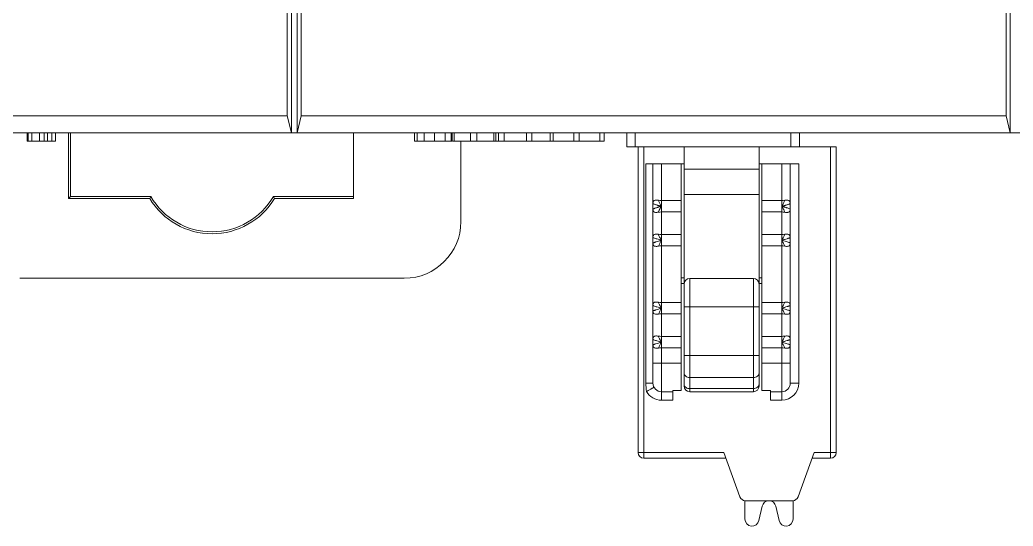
# Model space of a CAD drawing. Header units: millimetres. Extents: x 0 to 1371, y 0 to 812.
# Drawn here: x 104.25 to 139.34, y 638.96 to 656.85 of the extents above; entities that cross this region are included whole.
import ezdxf

# ---------------------------------------------------------------- set-up
doc = ezdxf.new("R2010")
doc.units = ezdxf.units.MM
doc.layers.add('7_ALL_FEATURES', color=7, linetype='Continuous')

msp = doc.modelspace()

# ---------------------------------------------------------------- linework, layer by layer
at = {"color": 18, "linetype": 'Continuous', "lineweight": 0, "true_color": 0x000000}
msp.add_line((117.83533, 647.72049), (104.25352, 647.72049), dxfattribs=at)
msp.add_ellipse((117.83289, 649.72171), major_axis=(1.41594, -1.41594), ratio=0.99878277, start_param=-0.78478918, end_param=0.78478918, dxfattribs=at)
at = {"layer": '7_ALL_FEATURES', "color": 18, "linetype": 'Continuous', "lineweight": 0, "true_color": 0x000000}
for p, q in [((114.04443, 732.86017), (114.04443, 652.86017)), ((114.19443, 732.71017), (114.19443, 653.46017)), ((139.09443, 732.71017), (139.09443, 653.46017)), ((139.24443, 732.86017), (139.24443, 652.86017)), ((113.69443, 653.46017), (113.69443, 711.36017)), ((113.84443, 652.86017), (113.84443, 711.56017)), ((80.79443, 653.46017), (113.69443, 653.46017)), ((113.84443, 652.86017), (113.69443, 653.46017)), ((114.04443, 652.86017), (114.19443, 653.46017)), ((114.19443, 653.46017), (139.09443, 653.46017)), ((139.09443, 653.46017), (139.24443, 652.86017)), ((80.79443, 652.86017), (164.44433, 652.86017)), ((104.5134, 652.86017), (104.5134, 652.56017)), ((104.53386, 652.86017), (104.53386, 652.56017)), ((104.54833, 652.86017), (104.54833, 652.56017)), ((104.68216, 652.86017), (104.68216, 652.56017)), ((104.95122, 652.86017), (104.95122, 652.56017)), ((105.11153, 652.86017), (105.11153, 652.56017)), ((105.2342, 652.86017), (105.2342, 652.56017)), ((105.37918, 652.86017), (105.37918, 652.56017)), ((105.50744, 652.86017), (105.50744, 652.56017)), ((105.97461, 652.86017), (105.97461, 650.54035)), ((106.04443, 652.86017), (106.04443, 650.61017)), ((116.04443, 650.54035), (116.04443, 652.86017)), ((118.20037, 652.86017), (118.20037, 652.56017)), ((118.28626, 652.86017), (118.28626, 652.56017)), ((118.54052, 652.86017), (118.54052, 652.56017)), ((118.90298, 652.86017), (118.90298, 652.56017)), ((119.27761, 652.86017), (119.27761, 652.56017)), ((119.49405, 652.86017), (119.49405, 652.56017)), ((119.52194, 652.86017), (119.52194, 652.56017)), ((119.6, 652.86017), (119.6, 652.56017)), ((120.16877, 652.86017), (120.16877, 652.56017)), ((120.39182, 652.86017), (120.39182, 652.56017)), ((120.99405, 652.86017), (120.99405, 652.56017)), ((121.06316, 652.86017), (121.06316, 652.56017)), ((121.16134, 652.86017), (121.16134, 652.56017)), ((121.36208, 652.86017), (121.36208, 652.56017)), ((122.15391, 652.86017), (122.15391, 652.56017)), ((122.3435, 652.86017), (122.3435, 652.56017)), ((122.98695, 652.86017), (122.98695, 652.56017)), ((123.09443, 652.86017), (123.09443, 652.56017)), ((123.82776, 652.86017), (123.82776, 652.56017)), ((124.01109, 652.86017), (124.01109, 652.56017)), ((124.74443, 652.86017), (124.74443, 652.56017)), ((124.89443, 652.86017), (124.89443, 652.56017)), ((125.69443, 652.86017), (125.69443, 652.36017)), ((125.99443, 652.86017), (125.99443, 652.36017)), ((131.49443, 652.86017), (131.49443, 652.36017)), ((131.79443, 652.86017), (131.79443, 652.36017)), ((105.50744, 652.56017), (104.5135, 652.56017)), ((119.52194, 652.56017), (118.20037, 652.56017)), ((124.89443, 652.56017), (119.5505, 652.56017)), ((119.83411, 652.56017), (119.83411, 649.71927)), ((125.69443, 652.36017), (133.09443, 652.36017)), ((126.09443, 652.36017), (126.09443, 641.56017)), ((126.29443, 641.36017), (126.29443, 652.36017)), ((127.71943, 643.91017), (127.71943, 652.36017)), ((130.36943, 643.91017), (130.36943, 652.36017)), ((132.89443, 641.36017), (132.89443, 652.36017)), ((133.09443, 641.56017), (133.09443, 652.36017)), ((127.71943, 651.76017), (126.3719, 651.76017)), ((126.37218, 644.01017), (126.37218, 651.76017)), ((126.61943, 650.36017), (126.61943, 651.76017)), ((126.91943, 643.41017), (126.91942, 651.76017)), ((127.61943, 643.75623), (127.61943, 651.76017)), ((131.76943, 651.76017), (130.36943, 651.76017)), ((130.46943, 643.75623), (130.46943, 651.76017)), ((131.16943, 643.41017), (131.16943, 651.76017)), ((131.46943, 650.16163), (131.46943, 651.76017)), ((131.76943, 651.76017), (131.76943, 644.01017)), ((127.71943, 651.57774), (130.36943, 651.57774)), ((105.97461, 650.54035), (106.04443, 650.61017)), ((106.04443, 650.61017), (108.87936, 650.61017)), ((108.87936, 650.61017), (108.83942, 650.54035)), ((113.20949, 650.61017), (116.04443, 650.61017)), ((113.20949, 650.61017), (113.24943, 650.54035)), ((127.71943, 650.68165), (130.36943, 650.68165)), ((105.97461, 650.54035), (108.83942, 650.54035)), ((113.24943, 650.54035), (116.04443, 650.54035)), ((126.62072, 650.3829), (126.61943, 650.36017)), ((126.61943, 650.16163), (126.61943, 650.35871)), ((126.62462, 650.40547), (126.62072, 650.3829)), ((126.62608, 650.41131), (126.62462, 650.40547)), ((126.91942, 650.46491), (127.61943, 650.46491)), ((130.46943, 650.46491), (131.16943, 650.46491)), ((131.46423, 650.40547), (131.46277, 650.41133)), ((126.61943, 646.56149), (126.61943, 650.16017)), ((127.61943, 650.06174), (126.91943, 650.06174)), ((131.16943, 650.06174), (130.46943, 650.06174)), ((131.46822, 650.13821), (131.46943, 650.16017)), ((131.46943, 649.16017), (131.46943, 650.16017)), ((126.6207, 649.18268), (126.61943, 649.16017)), ((126.62452, 649.20504), (126.6207, 649.18268)), ((126.62608, 649.21134), (126.62452, 649.20504)), ((126.91943, 649.26491), (127.61943, 649.26491)), ((130.46943, 649.26491), (131.16943, 649.26491)), ((131.46433, 649.20504), (131.46277, 649.21133)), ((127.61943, 648.86174), (126.91943, 648.86174)), ((131.16943, 648.86174), (130.46943, 648.86174)), ((131.46824, 648.93842), (131.46943, 648.96017)), ((131.46943, 648.96149), (131.46943, 649.15884)), ((131.46943, 646.76017), (131.46943, 648.96017)), ((127.61943, 647.73331), (127.71943, 647.73331)), ((127.72194, 647.53331), (127.61943, 647.53331)), ((130.16943, 647.71017), (127.91943, 647.71017)), ((127.91943, 643.71017), (127.91943, 647.71017)), ((130.16943, 643.71017), (130.16943, 647.71017)), ((130.46943, 647.53331), (130.36691, 647.53331)), ((130.36943, 647.73331), (130.46943, 647.73331)), ((126.6207, 646.78268), (126.61943, 646.76017)), ((126.62452, 646.80504), (126.6207, 646.78268)), ((126.62608, 646.81134), (126.62452, 646.80504)), ((126.91943, 646.86491), (127.61943, 646.86491)), ((130.46943, 646.86491), (131.16943, 646.86491)), ((131.46433, 646.80504), (131.46277, 646.81133)), ((131.46943, 646.75884), (131.46943, 646.56149)), ((126.61943, 644.01017), (126.61943, 646.56017)), ((127.61943, 646.46174), (126.91943, 646.46174)), ((130.36943, 646.71017), (127.71943, 646.71017)), ((131.16943, 646.46174), (130.46943, 646.46174)), ((131.46824, 646.53842), (131.46943, 646.56017)), ((131.46943, 645.56017), (131.46943, 646.56017)), ((126.6207, 645.58268), (126.61943, 645.56017)), ((126.62452, 645.60504), (126.6207, 645.58268)), ((126.62608, 645.61134), (126.62452, 645.60504)), ((126.91943, 645.66491), (127.61943, 645.66491)), ((130.46943, 645.66491), (131.16943, 645.66491)), ((131.46433, 645.60504), (131.46277, 645.61133)), ((131.46824, 645.33842), (131.46943, 645.36017)), ((131.46943, 645.55884), (131.46943, 645.36149)), ((131.46943, 645.36017), (131.46943, 644.01017)), ((127.61943, 645.26174), (126.91943, 645.26174)), ((127.71943, 644.99079), (130.36943, 644.99079)), ((131.16943, 645.26174), (130.46943, 645.26174)), ((126.91943, 644.72437), (127.61943, 644.72437)), ((130.46943, 644.72437), (131.16943, 644.72437)), ((126.37218, 644.01017), (126.61943, 644.01017)), ((130.16943, 644.20993), (127.91943, 644.20993)), ((131.46943, 644.01017), (131.76943, 644.01017)), ((127.31943, 643.71017), (126.91943, 643.71017)), ((127.61943, 643.75623), (127.31943, 643.75623)), ((127.31943, 643.41015), (127.31943, 643.75623)), ((127.91943, 643.81974), (130.16943, 643.81974)), ((130.16943, 643.71017), (127.91943, 643.71017)), ((130.46943, 643.75623), (130.76943, 643.75623)), ((130.76943, 643.41017), (130.76943, 643.75623)), ((131.16943, 643.71017), (130.76943, 643.71017)), ((127.31943, 643.41017), (126.91944, 643.41017)), ((131.16943, 643.41017), (130.76943, 643.41017)), ((126.09443, 641.56017), (129.12163, 641.56017)), ((129.69248, 639.99177), (129.12163, 641.56017)), ((131.74637, 639.99177), (132.31722, 641.56017)), ((132.31722, 641.56017), (133.09443, 641.56017)), ((129.19443, 641.36017), (126.29443, 641.36017)), ((132.89443, 641.36017), (132.24443, 641.36017)), ((129.86943, 639.21017), (129.86943, 639.86017)), ((129.88042, 639.86017), (131.55843, 639.86017)), ((131.56943, 639.21017), (131.56943, 639.86017)), ((130.3635, 639.15606), (130.47535, 639.66059)), ((130.9635, 639.66059), (131.07535, 639.15606))]:
    msp.add_line(p, q, dxfattribs=at)
for points in [[(131.46943, 650.36017), (131.46813, 650.3829), (131.46423, 650.40547)], [(126.61943, 650.16017), (126.62063, 650.13821), (126.62428, 650.11639), (126.6252, 650.11244)], [(131.46365, 650.11244), (131.46458, 650.11639), (131.46822, 650.13821)], [(131.46943, 649.16017), (131.46816, 649.18268), (131.46433, 649.20504)], [(126.61943, 648.96017), (126.62061, 648.93842), (126.62418, 648.91681), (126.6252, 648.91244)], [(131.46365, 648.91244), (131.46467, 648.91681), (131.46824, 648.93842)], [(131.46943, 646.76017), (131.46816, 646.78268), (131.46433, 646.80504)], [(126.61943, 646.56017), (126.62061, 646.53842), (126.62418, 646.51681), (126.6252, 646.51244)], [(131.46365, 646.51244), (131.46467, 646.51681), (131.46824, 646.53842)], [(126.61943, 645.36017), (126.62061, 645.33842), (126.62418, 645.31681), (126.6252, 645.31244)], [(131.46365, 645.31244), (131.46467, 645.31681), (131.46824, 645.33842)], [(131.46943, 645.56017), (131.46816, 645.58268), (131.46433, 645.60504)]]:
    msp.add_lwpolyline(points, dxfattribs=at)
for centre, radius, start, end in [((111.04443, 651.86017), 2.5, 210, 330), ((111.04443, 651.86017), 2.56982, 210.902898, 329.097102), ((126.81042, 650.35868), 0.191, 176.152579, 179.989381), ((126.81425, 650.35845), 0.19483, 174.568007, 176.161257), ((126.81564, 650.35847), 0.19621, 157.534353, 174.613063), ((126.91956, 651.12432), 0.65942, 260.419996, 269.987876), ((128.05987, 648.3029), 2.29747, 120.486865, 121.218315), ((131.16929, 651.12433), 0.65942, 270.011909, 279.579853), ((129.87845, 654.55201), 4.49821, 286.976352, 287.275067), ((131.27695, 650.35986), 0.19223, 18.691995, 22.509162), ((131.27224, 650.3583), 0.19719, 11.252814, 18.681454), ((131.27172, 650.35815), 0.19773, 5.441149, 11.267213), ((131.27723, 650.35864), 0.19219, 0.020365, 5.450079), ((126.81202, 650.16169), 0.19259, 180.017887, 185.258074), ((126.81681, 650.1621), 0.1974, 185.249578, 190.570821), ((126.81634, 650.16197), 0.19692, 190.55923, 197.536625), ((126.81213, 650.16067), 0.19251, 197.54525, 201.119646), ((126.91955, 649.42921), 0.63253, 90.010823, 99.798779), ((131.16902, 649.42584), 0.6359, 80.227324, 89.963157), ((131.27254, 650.16202), 0.1969, 338.951508, 354.759509), ((131.27454, 650.16185), 0.19489, 354.756478, 356.407539), ((131.27798, 650.16166), 0.19144, 356.40066, 359.990734), ((126.81575, 649.15868), 0.19632, 157.938353, 174.622565), ((126.91956, 649.92424), 0.65933, 260.514232, 269.988427), ((131.16929, 649.92423), 0.65932, 270.01157, 279.485737), ((131.27576, 649.15964), 0.19349, 18.363692, 22.092332), ((131.27238, 649.15856), 0.19705, 11.049118, 18.353614), ((131.2717, 649.15839), 0.19775, 5.426033, 11.058407), ((126.81161, 649.15881), 0.19218, 176.239664, 179.990353), ((126.81307, 648.96155), 0.19364, 180.015752, 185.256364), ((126.81497, 649.15862), 0.19555, 174.58359, 176.247116), ((126.81685, 648.96187), 0.19744, 185.24788, 190.373173), ((126.81625, 648.96173), 0.19683, 190.365931, 197.223838), ((126.81329, 648.96084), 0.19373, 197.232016, 200.723813), ((126.91954, 648.22931), 0.63243, 90.010514, 99.691615), ((131.16931, 648.22929), 0.63244, 80.308209, 89.98947), ((131.27325, 648.96163), 0.19618, 339.301138, 354.795324), ((131.27614, 649.15878), 0.19329, 0.018399, 5.43537), ((131.27386, 648.96168), 0.19557, 354.762835, 356.487987), ((131.27683, 648.96152), 0.19259, 356.482196, 359.991946), ((127.91943, 647.51017), 0.2, 90, 180), ((130.16943, 647.51017), 0.2, 0, 90), ((126.81161, 646.75881), 0.19218, 176.239664, 179.990353), ((126.81497, 646.75862), 0.19555, 174.58359, 176.247116), ((126.81575, 646.75868), 0.19632, 157.938352, 174.622565), ((126.91956, 647.52424), 0.65933, 260.514232, 269.988427), ((131.16929, 647.52423), 0.65932, 270.01157, 279.485737), ((131.27576, 646.75964), 0.19349, 18.363692, 22.092332), ((131.27238, 646.75856), 0.19705, 11.049118, 18.353614), ((131.2717, 646.75839), 0.19775, 5.426033, 11.058407), ((131.27614, 646.75878), 0.19329, 0.018399, 5.43537), ((126.81133, 646.56152), 0.1919, 180.008236, 183.529645), ((126.81463, 646.56171), 0.19521, 183.523761, 185.261194), ((126.81671, 646.56187), 0.19729, 185.254031, 200.652191), ((126.91982, 645.82597), 0.63576, 90.035944, 99.666185), ((131.16931, 645.82929), 0.63244, 80.308209, 89.98947), ((131.27325, 646.56163), 0.19618, 339.301138, 354.795324), ((131.27386, 646.56168), 0.19557, 354.762835, 356.487987), ((131.27683, 646.56152), 0.19259, 356.482196, 359.991946), ((126.91956, 646.32424), 0.65933, 260.514232, 269.988427), ((131.16929, 646.32423), 0.65932, 270.01157, 279.485737), ((126.81161, 645.55881), 0.19218, 176.239556, 179.990244), ((126.81307, 645.36155), 0.19364, 180.015752, 185.256363), ((126.81497, 645.55862), 0.19555, 174.583226, 176.247009), ((126.81685, 645.36187), 0.19744, 185.247879, 190.373174), ((126.81575, 645.55868), 0.19632, 157.938258, 174.6222), ((126.81625, 645.36173), 0.19683, 190.365931, 197.223839), ((131.27576, 645.55964), 0.19349, 18.363692, 22.092332), ((131.27325, 645.36163), 0.19618, 339.301138, 354.795324), ((131.27238, 645.55856), 0.19705, 11.049118, 18.353614), ((131.2717, 645.55839), 0.19775, 5.426033, 11.058407), ((131.27614, 645.55878), 0.19329, 0.018399, 5.43537), ((131.27386, 645.36168), 0.19557, 354.762835, 356.487987), ((131.27683, 645.36152), 0.19259, 356.482196, 359.991946), ((126.81329, 645.36084), 0.19373, 197.232018, 200.723815), ((126.91954, 644.62931), 0.63243, 90.010514, 99.691615), ((131.16931, 644.62929), 0.63244, 80.308209, 89.98947), ((126.91943, 644.01017), 0.3, 180, 270), ((131.16943, 644.01017), 0.6, 270, 0), ((131.16943, 644.01017), 0.3, 270, 0), ((126.91943, 644.01017), 0.6, 208.982042, 270.001057), ((127.91943, 643.91017), 0.2, 180, 270), ((130.16943, 643.91017), 0.2, 270, 360), ((126.29443, 641.56017), 0.2, 180, 270), ((132.89443, 641.56017), 0.2, 270, 0), ((129.88042, 640.06017), 0.2, 200, 270), ((130.71943, 639.60648), 0.25, 12.5, 167.5), ((131.55843, 640.06017), 0.2, 270, 340), ((130.11943, 639.21017), 0.25, 180, 347.5), ((131.31943, 639.21017), 0.25, 192.5, 0)]:
    msp.add_arc(centre, radius, start, end, dxfattribs=at)
for points, knots in [([(126.61943, 650.35871), (126.61943, 650.35756), (126.62315, 650.35504), (126.62929, 650.3515), (126.6405, 650.34657), (126.6491, 650.34316), (126.65411, 650.34124)], [0, 0, 0, 0, 0.08837138, 0.28417393, 0.58936198, 1, 1, 1, 1]), ([(126.87641, 650.26187), (126.87478, 650.25369), (126.85492, 650.24625), (126.83288, 650.23811), (126.80862, 650.23031), (126.77857, 650.22072), (126.74338, 650.20961), (126.70515, 650.19721), (126.67307, 650.18617), (126.64792, 650.177), (126.63123, 650.16956), (126.6224, 650.16538), (126.62017, 650.16302)], [0, 0, 0, 0, 0.09055684, 0.18359114, 0.27444791, 0.36251654, 0.52786838, 0.67493593, 0.79930012, 0.89697575, 0.96463408, 1, 1, 1, 1]), ([(126.63432, 650.43345), (126.63169, 650.42824), (126.62878, 650.42086), (126.6266, 650.41329), (126.62608, 650.41132)], [0, 0, 0, 0, 0.74091647, 1, 1, 1, 1]), ([(126.80982, 650.47411), (126.79011, 650.47742), (126.75305, 650.48145), (126.70182, 650.47863), (126.65919, 650.46516), (126.63997, 650.44465), (126.63432, 650.43345)], [0, 0, 0, 0, 0.3139565, 0.58308284, 0.80291668, 1, 1, 1, 1]), ([(126.65411, 650.34124), (126.66786, 650.33599), (126.69956, 650.32492), (126.74154, 650.31133), (126.78011, 650.29909), (126.81148, 650.28924), (126.84225, 650.2788), (126.8629, 650.2717), (126.87162, 650.26616)], [0, 0, 0, 0, 0.1918321, 0.43737827, 0.57500003, 0.71912979, 0.86540608, 1, 1, 1, 1]), ([(126.89427, 650.28273), (126.88743, 650.30091), (126.8724, 650.33582), (126.84012, 650.39762), (126.81992, 650.44393), (126.80982, 650.47411)], [0, 0, 0, 0, 0.27847694, 0.54384442, 1, 1, 1, 1]), ([(126.8119, 650.05251), (126.81762, 650.06931), (126.83218, 650.10459), (126.8537, 650.14856), (126.87247, 650.1865), (126.88466, 650.21137), (126.89278, 650.2323), (126.89789, 650.24872), (126.89764, 650.26595), (126.89597, 650.2773), (126.89427, 650.28273)], [0, 0, 0, 0, 0.2143283, 0.46001814, 0.59103721, 0.72561004, 0.79391331, 0.86244747, 0.93130899, 1, 1, 1, 1]), ([(126.87141, 650.26582), (126.8714, 650.26597), (126.87154, 650.26644), (126.87315, 650.26516), (126.87428, 650.26387), (126.87586, 650.26248), (126.87641, 650.26187)], [0, 0, 0, 0, 0.06150999, 0.14612905, 0.64715278, 1, 1, 1, 1]), ([(131.27903, 650.4741), (131.27372, 650.45784), (131.26018, 650.42351), (131.23477, 650.37048), (131.20661, 650.31523), (131.18808, 650.27158), (131.19183, 650.2498)], [0, 0, 0, 0, 0.21241867, 0.45808123, 0.72563125, 1, 1, 1, 1]), ([(131.19183, 650.2498), (131.19397, 650.24007), (131.19972, 650.22102), (131.21642, 650.18598), (131.24423, 650.13091), (131.26609, 650.08362), (131.27695, 650.05251)], [0, 0, 0, 0, 0.13891509, 0.27601693, 0.54059557, 1, 1, 1, 1]), ([(131.21424, 650.25672), (131.2136, 650.25766), (131.21254, 650.25975), (131.21374, 650.26438), (131.21874, 650.2674), (131.22445, 650.27045), (131.23249, 650.27382), (131.24263, 650.27742), (131.25872, 650.28295), (131.2785, 650.28949), (131.30887, 650.29917), (131.34424, 650.31035), (131.38276, 650.32284), (131.41512, 650.33393), (131.44049, 650.34318), (131.45743, 650.35065), (131.46631, 650.35495), (131.46864, 650.35731)], [0, 0, 0, 0, 0.01221679, 0.02361295, 0.04762034, 0.07097003, 0.09434843, 0.14076065, 0.18672409, 0.27699691, 0.36453751, 0.52900006, 0.67540469, 0.79932249, 0.89676535, 0.96442663, 1, 1, 1, 1]), ([(131.43847, 650.17766), (131.42449, 650.18311), (131.3918, 650.19459), (131.34832, 650.20869), (131.30797, 650.22149), (131.28067, 650.23009), (131.2585, 650.2374), (131.24198, 650.24312), (131.22708, 650.24883), (131.21735, 650.25332), (131.21424, 650.25672)], [0, 0, 0, 0, 0.18906091, 0.43629054, 0.57583564, 0.722465, 0.79665088, 0.87023783, 0.94194633, 1, 1, 1, 1]), ([(131.44525, 650.44747), (131.4296, 650.46578), (131.38747, 650.4797), (131.33045, 650.48081), (131.29671, 650.47708), (131.27903, 650.4741)], [0, 0, 0, 0, 0.41719375, 0.68960687, 1, 1, 1, 1]), ([(131.46277, 650.41134), (131.46225, 650.41331), (131.46007, 650.42087), (131.45716, 650.42824), (131.45453, 650.43345)], [0, 0, 0, 0, 0.25911295, 1, 1, 1, 1]), ([(131.46864, 650.35731), (131.46886, 650.35754), (131.46922, 650.35795), (131.46942, 650.35848), (131.46942, 650.35871)], [0, 0, 0, 0, 0.58069081, 1, 1, 1, 1]), ([(126.62017, 650.16302), (126.61996, 650.16279), (126.61961, 650.16238), (126.61943, 650.16185), (126.61943, 650.16163)], [0, 0, 0, 0, 0.57434592, 1, 1, 1, 1]), ([(126.6252, 650.11244), (126.62567, 650.11056), (126.6276, 650.10335), (126.63019, 650.0963), (126.63255, 650.0913)], [0, 0, 0, 0, 0.25961997, 1, 1, 1, 1]), ([(126.64136, 650.07735), (126.65682, 650.05867), (126.70045, 650.04553), (126.75862, 650.04525), (126.79355, 650.04935), (126.8119, 650.05251)], [0, 0, 0, 0, 0.410369, 0.68500001, 1, 1, 1, 1]), ([(131.27695, 650.05251), (131.29735, 650.049), (131.3315, 650.04502), (131.37741, 650.04608), (131.4119, 650.05277), (131.44005, 650.06686), (131.45227, 650.08276), (131.4563, 650.0913)], [0, 0, 0, 0, 0.31818564, 0.52644128, 0.70381835, 0.85484594, 1, 1, 1, 1]), ([(131.46943, 650.16162), (131.46943, 650.16268), (131.46616, 650.16503), (131.46062, 650.16827), (131.45064, 650.17279), (131.44295, 650.17591), (131.43847, 650.17766)], [0, 0, 0, 0, 0.08994368, 0.2858207, 0.5902025, 1, 1, 1, 1]), ([(131.4563, 650.0913), (131.45866, 650.0963), (131.46125, 650.10335), (131.46318, 650.11056), (131.46365, 650.11244)], [0, 0, 0, 0, 0.74037569, 1, 1, 1, 1]), ([(126.8109, 649.27392), (126.79094, 649.27724), (126.75344, 649.28129), (126.70166, 649.27841), (126.65859, 649.26473), (126.63938, 649.24379), (126.6338, 649.23242)], [0, 0, 0, 0, 0.31447868, 0.58371611, 0.8030923, 1, 1, 1, 1]), ([(126.91943, 649.06017), (126.89751, 649.09772), (126.8579, 649.16714), (126.82296, 649.23947), (126.8109, 649.27392)], [0, 0, 0, 0, 0.5436503, 1, 1, 1, 1]), ([(131.27795, 649.27392), (131.26589, 649.23947), (131.23096, 649.16713), (131.19134, 649.09773), (131.16943, 649.06017)], [0, 0, 0, 0, 0.45634692, 1, 1, 1, 1]), ([(131.44588, 649.24663), (131.4303, 649.26529), (131.38767, 649.27951), (131.33004, 649.28065), (131.29587, 649.2769), (131.27795, 649.27392)], [0, 0, 0, 0, 0.41625706, 0.68894797, 1, 1, 1, 1]), ([(126.61943, 649.15884), (126.61943, 649.15781), (126.62266, 649.15551), (126.62818, 649.1524), (126.6381, 649.14801), (126.64573, 649.14497), (126.65019, 649.14326)], [0, 0, 0, 0, 0.08945515, 0.2845925, 0.58927732, 1, 1, 1, 1]), ([(126.62293, 648.96499), (126.62241, 648.96466), (126.62112, 648.96376), (126.61943, 648.96255), (126.61943, 648.96149)], [0, 0, 0, 0, 0.36901648, 1, 1, 1, 1]), ([(126.91943, 649.06017), (126.88518, 649.05007), (126.82039, 649.03172), (126.74337, 649.00847), (126.6906, 648.99151), (126.66059, 648.98119), (126.63878, 648.97269), (126.62703, 648.96755), (126.62293, 648.96499)], [0, 0, 0, 0, 0.34363021, 0.64822511, 0.77430217, 0.87726178, 0.95346788, 1, 1, 1, 1]), ([(126.6408, 648.87814), (126.65619, 648.85913), (126.70035, 648.84574), (126.75911, 648.84544), (126.79449, 648.84955), (126.81308, 648.85271)], [0, 0, 0, 0, 0.4094075, 0.68434329, 1, 1, 1, 1]), ([(126.65019, 649.14326), (126.68676, 649.12922), (126.77665, 649.10153), (126.86691, 649.07568), (126.91943, 649.06017)], [0, 0, 0, 0, 0.41707608, 1, 1, 1, 1]), ([(126.81308, 648.85271), (126.82544, 648.88626), (126.85969, 648.9564), (126.89825, 649.02388), (126.91943, 649.06017)], [0, 0, 0, 0, 0.45976845, 1, 1, 1, 1]), ([(131.16943, 649.06017), (131.20367, 649.07027), (131.26846, 649.08861), (131.34549, 649.11185), (131.39826, 649.12882), (131.42826, 649.13914), (131.45007, 649.14766), (131.46182, 649.1528), (131.46592, 649.15536)], [0, 0, 0, 0, 0.34363278, 0.6482259, 0.77430231, 0.87726398, 0.95347243, 1, 1, 1, 1]), ([(131.16943, 649.06017), (131.1906, 649.02388), (131.22917, 648.9564), (131.26341, 648.88626), (131.27578, 648.85271)], [0, 0, 0, 0, 0.54022896, 1, 1, 1, 1]), ([(131.43867, 648.97708), (131.42304, 648.98309), (131.38592, 648.9957), (131.29625, 649.0237), (131.22194, 649.04466), (131.16943, 649.06017)], [0, 0, 0, 0, 0.17826335, 0.41710603, 1, 1, 1, 1]), ([(131.27578, 648.85271), (131.29644, 648.8492), (131.33099, 648.8452), (131.37742, 648.8463), (131.41224, 648.85308), (131.44062, 648.86741), (131.45278, 648.88362), (131.45676, 648.89229)], [0, 0, 0, 0, 0.31869676, 0.52710332, 0.70428823, 0.8548757, 1, 1, 1, 1]), ([(131.46943, 648.96149), (131.46943, 648.96253), (131.46618, 648.96483), (131.46067, 648.96793), (131.45075, 648.97232), (131.44312, 648.97537), (131.43867, 648.97708)], [0, 0, 0, 0, 0.08931962, 0.28443428, 0.589175, 1, 1, 1, 1]), ([(131.46592, 649.15536), (131.46644, 649.15568), (131.46773, 649.15658), (131.46943, 649.15779), (131.46943, 649.15884)], [0, 0, 0, 0, 0.3692004, 1, 1, 1, 1]), ([(126.61943, 646.75884), (126.61943, 646.75778), (126.62273, 646.75543), (126.62838, 646.7523), (126.63852, 646.74785), (126.64631, 646.74476), (126.65085, 646.74302)], [0, 0, 0, 0, 0.08970066, 0.28462117, 0.58919538, 1, 1, 1, 1]), ([(126.8109, 646.87392), (126.79094, 646.87724), (126.75344, 646.88129), (126.70166, 646.87841), (126.65859, 646.86473), (126.63938, 646.84379), (126.6338, 646.83242)], [0, 0, 0, 0, 0.31447885, 0.5837162, 0.80309232, 1, 1, 1, 1]), ([(126.65085, 646.74302), (126.68743, 646.72902), (126.77708, 646.70139), (126.86712, 646.67561), (126.91943, 646.66017)], [0, 0, 0, 0, 0.4179467, 1, 1, 1, 1]), ([(126.91943, 646.66017), (126.89751, 646.69773), (126.85789, 646.76714), (126.82295, 646.83947), (126.8109, 646.87392)], [0, 0, 0, 0, 0.54365863, 1, 1, 1, 1]), ([(131.27795, 646.87392), (131.26589, 646.83947), (131.23096, 646.76714), (131.19134, 646.69772), (131.16943, 646.66017)], [0, 0, 0, 0, 0.45635369, 1, 1, 1, 1]), ([(131.16943, 646.66017), (131.20376, 646.6703), (131.2687, 646.6887), (131.34588, 646.71198), (131.3987, 646.72897), (131.42868, 646.73928), (131.4504, 646.74778), (131.46206, 646.75293), (131.4661, 646.7555)], [0, 0, 0, 0, 0.34429334, 0.64924829, 0.77531556, 0.87809758, 0.9539587, 1, 1, 1, 1]), ([(131.44588, 646.84663), (131.4303, 646.86529), (131.38767, 646.87951), (131.33004, 646.88065), (131.29587, 646.8769), (131.27795, 646.87392)], [0, 0, 0, 0, 0.41625706, 0.68894797, 1, 1, 1, 1]), ([(131.4661, 646.7555), (131.46659, 646.75581), (131.46781, 646.75669), (131.46943, 646.75784), (131.46943, 646.75884)], [0, 0, 0, 0, 0.36954269, 1, 1, 1, 1]), ([(126.62276, 646.56485), (126.62227, 646.56454), (126.62104, 646.56366), (126.61943, 646.5625), (126.61943, 646.56149)], [0, 0, 0, 0, 0.36934741, 1, 1, 1, 1]), ([(126.91943, 646.66017), (126.8851, 646.65004), (126.82017, 646.63164), (126.743, 646.60836), (126.69017, 646.59137), (126.66019, 646.58106), (126.63847, 646.57257), (126.6268, 646.56742), (126.62276, 646.56485)], [0, 0, 0, 0, 0.34426229, 0.6492045, 0.77527286, 0.87806057, 0.95393416, 1, 1, 1, 1]), ([(126.64079, 646.47814), (126.65618, 646.45913), (126.70035, 646.44574), (126.75911, 646.44544), (126.79449, 646.44955), (126.81308, 646.45271)], [0, 0, 0, 0, 0.40940585, 0.68434187, 1, 1, 1, 1]), ([(126.81308, 646.45271), (126.82544, 646.48626), (126.85969, 646.5564), (126.89825, 646.62388), (126.91943, 646.66017)], [0, 0, 0, 0, 0.45976845, 1, 1, 1, 1]), ([(131.43801, 646.57732), (131.40144, 646.59133), (131.31178, 646.61894), (131.22173, 646.64472), (131.16943, 646.66017)], [0, 0, 0, 0, 0.4179328, 1, 1, 1, 1]), ([(131.16943, 646.66017), (131.1906, 646.62388), (131.22917, 646.5564), (131.26342, 646.48626), (131.27578, 646.45271)], [0, 0, 0, 0, 0.54023755, 1, 1, 1, 1]), ([(131.27578, 646.45271), (131.29644, 646.4492), (131.33099, 646.4452), (131.37742, 646.4463), (131.41224, 646.45308), (131.44062, 646.46741), (131.45278, 646.48362), (131.45676, 646.49229)], [0, 0, 0, 0, 0.31869689, 0.52710339, 0.70428818, 0.85487561, 1, 1, 1, 1]), ([(131.46943, 646.56149), (131.46943, 646.56256), (131.46612, 646.5649), (131.46047, 646.56803), (131.45034, 646.57248), (131.44255, 646.57558), (131.43801, 646.57732)], [0, 0, 0, 0, 0.08959246, 0.28450274, 0.58912102, 1, 1, 1, 1]), ([(126.8109, 645.67392), (126.79094, 645.67724), (126.75344, 645.68129), (126.70166, 645.67841), (126.65859, 645.66473), (126.63938, 645.64379), (126.6338, 645.63242)], [0, 0, 0, 0, 0.3144787, 0.58371596, 0.80309194, 1, 1, 1, 1]), ([(126.91943, 645.46017), (126.89751, 645.49772), (126.85789, 645.56713), (126.82296, 645.63947), (126.8109, 645.67392)], [0, 0, 0, 0, 0.54365755, 1, 1, 1, 1]), ([(131.27795, 645.67392), (131.26589, 645.63947), (131.23096, 645.56713), (131.19134, 645.49773), (131.16943, 645.46017)], [0, 0, 0, 0, 0.45634692, 1, 1, 1, 1]), ([(131.44588, 645.64663), (131.4303, 645.66529), (131.38767, 645.67951), (131.33004, 645.68065), (131.29587, 645.6769), (131.27795, 645.67392)], [0, 0, 0, 0, 0.41625706, 0.68894797, 1, 1, 1, 1]), ([(126.61943, 645.55884), (126.61943, 645.55778), (126.62273, 645.55543), (126.62838, 645.5523), (126.63852, 645.54785), (126.64631, 645.54476), (126.65085, 645.54302)], [0, 0, 0, 0, 0.08970059, 0.28462107, 0.58919528, 1, 1, 1, 1]), ([(126.62276, 645.36485), (126.62227, 645.36454), (126.62104, 645.36366), (126.61943, 645.3625), (126.61943, 645.36149)], [0, 0, 0, 0, 0.36934741, 1, 1, 1, 1]), ([(126.91943, 645.46017), (126.8851, 645.45004), (126.82017, 645.43164), (126.743, 645.40836), (126.69017, 645.39137), (126.66019, 645.38106), (126.63847, 645.37257), (126.6268, 645.36742), (126.62276, 645.36485)], [0, 0, 0, 0, 0.34426229, 0.6492045, 0.77527286, 0.87806057, 0.95393416, 1, 1, 1, 1]), ([(126.65085, 645.54302), (126.68743, 645.52902), (126.77708, 645.50139), (126.86712, 645.47561), (126.91943, 645.46017)], [0, 0, 0, 0, 0.41794681, 1, 1, 1, 1]), ([(126.81308, 645.25271), (126.82545, 645.28626), (126.85968, 645.3564), (126.89825, 645.42388), (126.91943, 645.46017)], [0, 0, 0, 0, 0.45977585, 1, 1, 1, 1]), ([(131.16943, 645.46017), (131.20367, 645.47027), (131.26846, 645.48861), (131.34549, 645.51185), (131.39826, 645.52882), (131.42826, 645.53914), (131.45007, 645.54766), (131.46182, 645.5528), (131.46592, 645.55536)], [0, 0, 0, 0, 0.34363278, 0.6482259, 0.77430231, 0.87726398, 0.95347243, 1, 1, 1, 1]), ([(131.16943, 645.46017), (131.1906, 645.42388), (131.22917, 645.3564), (131.26341, 645.28626), (131.27578, 645.25271)], [0, 0, 0, 0, 0.54022896, 1, 1, 1, 1]), ([(131.43867, 645.37708), (131.42304, 645.38309), (131.38592, 645.3957), (131.29625, 645.4237), (131.22194, 645.44466), (131.16943, 645.46017)], [0, 0, 0, 0, 0.17826335, 0.41710603, 1, 1, 1, 1]), ([(131.46943, 645.36149), (131.46943, 645.36253), (131.46618, 645.36483), (131.46067, 645.36793), (131.45075, 645.37232), (131.44312, 645.37537), (131.43867, 645.37708)], [0, 0, 0, 0, 0.08931962, 0.28443428, 0.589175, 1, 1, 1, 1]), ([(131.46592, 645.55536), (131.46644, 645.55568), (131.46773, 645.55658), (131.46943, 645.55779), (131.46943, 645.55884)], [0, 0, 0, 0, 0.3692004, 1, 1, 1, 1]), ([(126.6408, 645.27814), (126.65619, 645.25913), (126.70035, 645.24574), (126.75911, 645.24544), (126.79449, 645.24955), (126.81308, 645.25271)], [0, 0, 0, 0, 0.4094075, 0.68434328, 1, 1, 1, 1]), ([(131.27578, 645.25271), (131.29644, 645.2492), (131.33099, 645.2452), (131.37742, 645.2463), (131.41224, 645.25308), (131.44062, 645.26741), (131.45278, 645.28362), (131.45676, 645.29229)], [0, 0, 0, 0, 0.31869676, 0.52710332, 0.70428823, 0.8548757, 1, 1, 1, 1]), ([(126.91943, 644.72437), (126.89993, 644.72437), (126.86166, 644.72431), (126.8061, 644.72408), (126.75488, 644.7237), (126.71002, 644.72319), (126.67736, 644.72267), (126.65573, 644.72214), (126.64308, 644.72182), (126.63344, 644.72132), (126.62574, 644.72123), (126.62243, 644.72036), (126.61943, 644.72061), (126.61943, 644.72011)], [0, 0, 0, 0, 0.19484899, 0.38257874, 0.55537021, 0.70681223, 0.83117468, 0.88160471, 0.92357341, 0.95665573, 0.98050805, 0.99497199, 1, 1, 1, 1]), ([(131.16943, 644.72437), (131.18892, 644.72437), (131.22719, 644.72431), (131.28275, 644.72408), (131.33397, 644.7237), (131.37883, 644.72319), (131.41149, 644.72267), (131.43313, 644.72214), (131.44577, 644.72182), (131.45541, 644.72132), (131.46311, 644.72123), (131.46642, 644.72036), (131.46943, 644.72061), (131.46943, 644.72011)], [0, 0, 0, 0, 0.19484899, 0.38257874, 0.55537021, 0.70681223, 0.83117468, 0.88160471, 0.92357341, 0.95665573, 0.98050805, 0.99497199, 1, 1, 1, 1]), ([(127.91943, 644.20993), (127.89361, 644.20993), (127.84302, 644.21751), (127.77713, 644.25076), (127.73098, 644.3022), (127.71943, 644.34554), (127.71943, 644.3661)], [0, 0, 0, 0, 0.27761717, 0.53993361, 0.77894526, 1, 1, 1, 1]), ([(130.36943, 644.3661), (130.36943, 644.34554), (130.35787, 644.3022), (130.31172, 644.25076), (130.24583, 644.21751), (130.19524, 644.20993), (130.16943, 644.20993)], [0, 0, 0, 0, 0.22105474, 0.46006639, 0.72238283, 1, 1, 1, 1]), ([(127.91943, 643.81974), (127.89677, 643.81974), (127.85219, 643.82562), (127.79223, 643.85149), (127.74599, 643.89194), (127.72788, 643.92748), (127.7233, 643.94544)], [0, 0, 0, 0, 0.27306751, 0.53455274, 0.77648134, 1, 1, 1, 1]), ([(130.36943, 643.97591), (130.36943, 643.95535), (130.35787, 643.91201), (130.31172, 643.86057), (130.24583, 643.82732), (130.19524, 643.81974), (130.16943, 643.81974)], [0, 0, 0, 0, 0.22105474, 0.46006639, 0.72238283, 1, 1, 1, 1]), ([(126.65693, 643.86493), (126.65669, 643.86537), (126.65422, 643.86356), (126.6512, 643.86224), (126.64469, 643.85808), (126.63627, 643.85339), (126.62525, 643.84719), (126.60632, 643.83673), (126.57776, 643.82088), (126.53853, 643.79912), (126.49373, 643.77429), (126.44512, 643.74738), (126.41163, 643.72887), (126.39456, 643.71945)], [0, 0, 0, 0, 0.00495881, 0.01936204, 0.0431924, 0.0762612, 0.11822264, 0.16865175, 0.29302741, 0.44449789, 0.61732817, 0.80510244, 1, 1, 1, 1])]:
    msp.add_open_spline(points, degree=3, knots=knots, dxfattribs=at)
for points in [[(131.45453, 650.43345), (131.45201, 650.43845), (131.44889, 650.44321), (131.44525, 650.44747)], [(126.63255, 650.0913), (126.6349, 650.08633), (126.63785, 650.08159), (126.64136, 650.07735)], [(126.6338, 649.23242), (126.63051, 649.2257), (126.628, 649.21857), (126.62608, 649.21134)], [(131.45505, 649.23242), (131.45257, 649.23748), (131.44949, 649.2423), (131.44588, 649.24663)], [(131.46277, 649.21134), (131.46085, 649.21857), (131.45834, 649.2257), (131.45505, 649.23242)], [(126.6252, 648.91244), (126.6269, 648.90554), (126.62913, 648.89874), (126.63209, 648.89229)], [(126.63209, 648.89229), (126.6344, 648.88725), (126.63731, 648.88244), (126.6408, 648.87814)], [(131.45676, 648.89229), (131.45972, 648.89874), (131.46195, 648.90555), (131.46365, 648.91244)], [(126.6338, 646.83242), (126.63051, 646.8257), (126.628, 646.81857), (126.62608, 646.81134)], [(131.45505, 646.83242), (131.45257, 646.83748), (131.44949, 646.8423), (131.44588, 646.84663)], [(131.46277, 646.81134), (131.46085, 646.81857), (131.45834, 646.8257), (131.45505, 646.83242)], [(126.6252, 646.51244), (126.6269, 646.50554), (126.62913, 646.49874), (126.63209, 646.49229)], [(126.63209, 646.49229), (126.6344, 646.48726), (126.63731, 646.48244), (126.64079, 646.47814)], [(131.45676, 646.49229), (131.45972, 646.49874), (131.46195, 646.50555), (131.46365, 646.51244)], [(126.6338, 645.63242), (126.63051, 645.6257), (126.628, 645.61857), (126.62608, 645.61134)], [(131.45505, 645.63242), (131.45257, 645.63748), (131.44949, 645.6423), (131.44588, 645.64663)], [(131.46277, 645.61134), (131.46085, 645.61857), (131.45834, 645.6257), (131.45505, 645.63242)], [(126.6252, 645.31244), (126.6269, 645.30554), (126.62913, 645.29874), (126.63209, 645.29229)], [(126.63209, 645.29229), (126.6344, 645.28725), (126.63731, 645.28244), (126.6408, 645.27814)], [(131.45676, 645.29229), (131.45972, 645.29874), (131.46195, 645.30555), (131.46365, 645.31244)], [(126.39456, 643.71945), (126.37915, 643.81541), (126.37245, 643.91298), (126.37218, 644.01017)], [(127.7233, 643.94544), (127.72077, 643.95536), (127.71943, 643.96567), (127.71943, 643.97591)]]:
    msp.add_open_spline(points, degree=3, dxfattribs=at)

doc.saveas('drawing.dxf')
